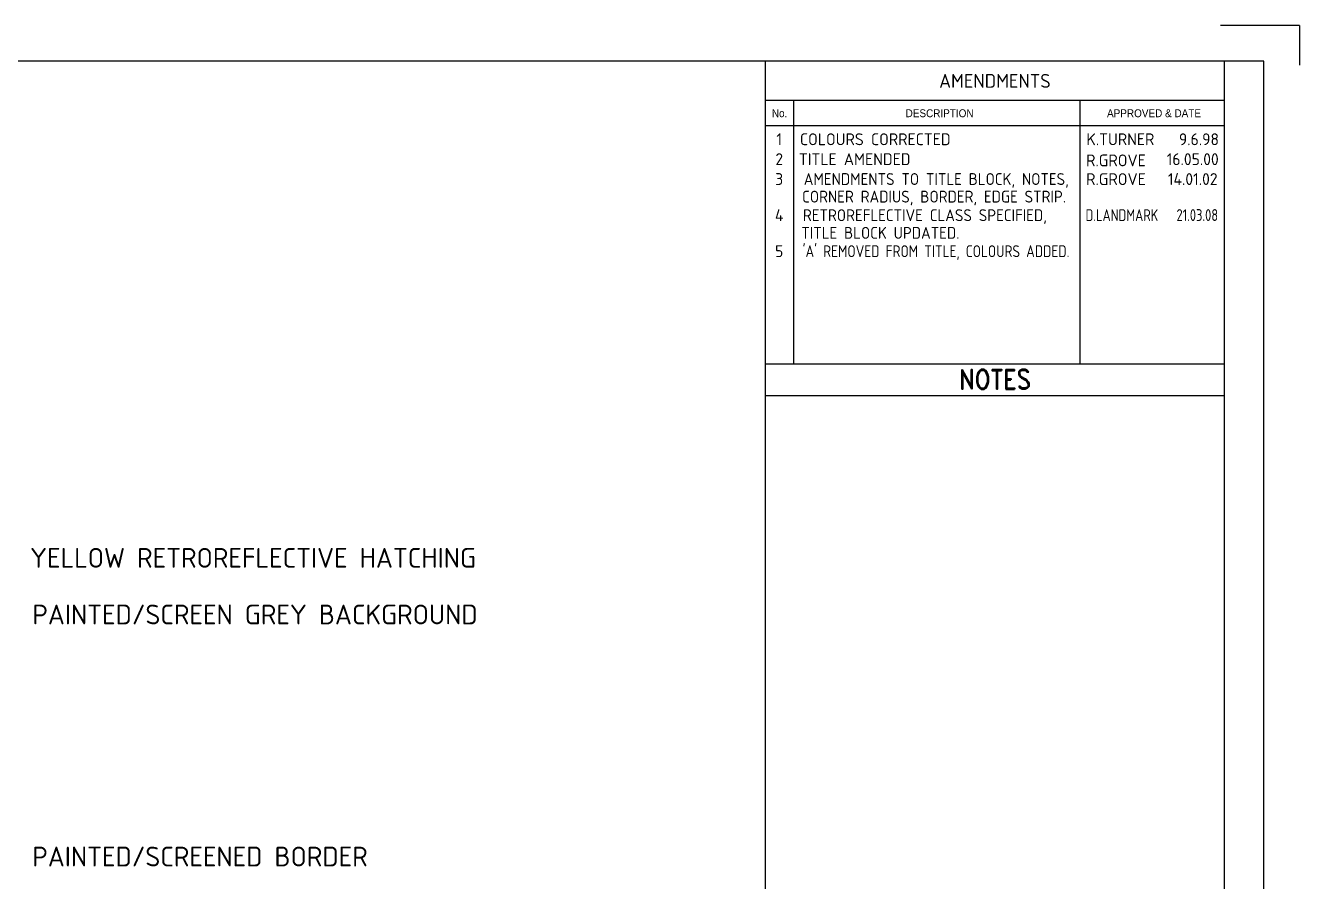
# Model space of a CAD drawing. Extents: x 0 to 1038, y -1303 to 297.
# Drawn here: x 259 to 420, y 188.8 to 297 of the extents above; entities that cross this region are included whole.
import ezdxf
from ezdxf.enums import TextEntityAlignment as Align

# ---------------------------------------------------------------- set-up
doc = ezdxf.new("R2010")
doc.units = 0
doc.layers.get('0').update_dxf_attribs({"linetype": 'CONTINUOUS'})
for name, color, linetype in [('T25', 1, 'CONTINUOUS'), ('TBLK18', 4, 'CONTINUOUS'), ('TBLK25', 1, 'CONTINUOUS'), ('TBLK35', 3, 'CONTINUOUS'), ('TBLK50', 7, 'CONTINUOUS')]:
    doc.layers.add(name, color=color, linetype=linetype)
doc.styles.add('HELVL', font='helvl', dxfattribs={"width": 0.8})
doc.styles.add('ISO', font='iso3098b.shx')
doc.styles.add('ROMAND', font='romand')

# ---------------------------------------------------------------- blocks, each defined once
blk = doc.blocks.new('A3BBLK')
at = {"layer": 'TBLK25'}
for q in [(410, 297), (420, 292)]:
    blk.add_line((420, 297), q, dxfattribs=at)
at = {"layer": 'TBLK50'}
for p, q in [((415.5, 292.5), (13, 292.5)), ((352.5, 4.5), (352.5, 292.5)), ((415.5, 4.5), (415.5, 292.5))]:
    blk.add_line(p, q, dxfattribs=at)
blk = doc.blocks.new('TBLK')
at = {"layer": 'TBLK25'}
for p, q in [((410.5, 287.5), (352.5, 287.5)), ((356.07, 254.19), (356.07, 287.5)), ((392.28, 254.19), (392.28, 287.5)), ((410.5, 284.3), (352.5, 284.3)), ((410.5, 254.19), (352.5, 254.19)), ((410.5, 250.19), (352.5, 250.19))]:
    blk.add_line(p, q, dxfattribs=at)
at = {"layer": 'TBLK35'}
blk.add_line((410.5, 57), (410.5, 292.5), dxfattribs=at)
blk.add_blockref('A3BBLK', (0, 0))
at = {"layer": 'TBLK18', "style": 'HELVL', "width": 0.9}
for s, p in [('No.', (354.29, 285.41)), ('DESCRIPTION', (374.51, 285.41)), ('APPROVED & DATE', (401.61, 285.41))]:
    blk.add_text(s, height=1, dxfattribs=at).set_placement(p, align=Align.CENTER)
at = {"layer": 'TBLK18', "style": 'ISO'}
blk.add_attdef('MR_DIRECTORATE', text='', height=1.5, dxfattribs=at).set_placement((381.5, 67.12), align=Align.CENTER)
for tag, p in [('STREET_NAME', (355.51, 61.1)), ('SUBURB_POSTCODE', (388.49, 61.1)), ('TELEPHONE_NO.', (368.31, 58.84)), ('FAX_NO.', (393.56, 58.84))]:
    blk.add_attdef(tag, p, '', height=1.5, dxfattribs=at)
at = {"layer": 'TBLK25', "style": 'ISO'}
blk.add_text('AMENDMENTS', height=1.75, dxfattribs=at).set_placement((381.5, 289.12), align=Align.CENTER)
at = {"layer": 'TBLK25', "style": 'ROMAND', "width": 0.85}
blk.add_text('NOTES', height=2.5, dxfattribs=at).set_placement((381.5, 251.03), align=Align.CENTER)
at = {"layer": 'TBLK25', "style": 'ISO'}
for tag, height, p in [('MR_BRANCH', 2, (381.5, 64.2)), ('ROAD_SECTION', 1.75, (384.5, 29.16)), ('SLK', 1.75, (384.5, 26.11)), ('CHAINAGE', 1.75, (384.5, 19.21)), ('DRG_TYPE_03', 1.75, (360.51, 11.5)), ('DRG_TYPE_02', 1.75, (360.51, 8.36)), ('DRG_TYPE_01', 1.75, (360.3, 5.42))]:
    blk.add_attdef(tag, text='', height=height, dxfattribs=at).set_placement(p, align=Align.CENTER)
for tag, p, height in [('FILE_NUMBER', (371.77, 53.24), 2.5), ('DESIGNED_/_DRAWN', (371.77, 48.49), 2), ('VERIFIED', (371.77, 43.49), 2), ('APPROVED', (371.77, 38.49), 2), ('LOCAL_AUTHORITY', (370.48, 16.73), 1.25)]:
    blk.add_attdef(tag, p, '', height=height, dxfattribs=at)
at = {"layer": 'TBLK35', "style": 'ISO', "width": 0.9}
for tag, p in [('ROAD_PROJECT&NUMBER', (384.5, 32.23)), ('DRAWING_DESCRIPTION', (384.5, 22.29))]:
    blk.add_attdef(tag, text='', height=2.5, dxfattribs=at).set_placement(p, align=Align.CENTER)
at = {"layer": 'TBLK50', "style": 'ISO'}
blk.add_attdef('DRG_NUMBER', (370.5, 6.02), '', height=5, dxfattribs=at)

msp = doc.modelspace()

# ---------------------------------------------------------------- block references
msp.add_blockref('TBLK', (0, 0))

# ---------------------------------------------------------------- texts
at = {"layer": 'T25', "color": 3, "style": 'ISO'}
for s, p in [('1', (354.24, 281.87)), ('COLOURS CORRECTED', (366.38, 281.87)), ('K.TURNER', (397.36, 281.87)), ('9.6.98', (407.29, 281.87)), ('2', (354.24, 279.35)), ('TITLE AMENDED', (363.78, 279.35)), ('R.GROVE', (396.8, 279.2)), ('16.05.00', (406.5, 279.35)), ('3', (354.24, 276.84)), ('R.GROVE', (396.8, 276.83)), ('14.01.02', (406.5, 276.84)), ('4', (354.24, 272.27)), ('5', (354.24, 267.72))]:
    msp.add_text(s, height=1.5, dxfattribs=at).set_placement(p, align=Align.CENTER)
for s, width, p in [('AMENDMENTS TO TITLE BLOCK, NOTES,', 0.95, (374.09, 276.84)), ('CORNER RADIUS, BORDER, EDGE STRIP.', 0.95, (373.81, 274.62)), ('RETROREFLECTIVE CLASS SPECIFIED,', 0.95, (372.65, 272.27)), ('D.LANDMARK', 0.8, (397.55, 272.28)), ('21.03.08', 0.8, (407.08, 272.29)), ('TITLE BLOCK UPDATED.', 0.95, (367.02, 270.04)), ("'A' REMOVED FROM TITLE, COLOURS ADDED.", 0.85, (374.06, 267.72))]:
    msp.add_text(s, height=1.5, dxfattribs=dict(at, width=width)).set_placement(p, align=Align.CENTER)
at = {"layer": 'T25', "style": 'ISO'}
for s, p in [('YELLOW RETROREFLECTIVE HATCHING', (259.56, 228.47)), ('PAINTED/SCREEN GREY BACKGROUND', (259.85, 221.31)), ('PAINTED/SCREENED BORDER', (259.84, 190.72))]:
    msp.add_text(s, height=2.5, dxfattribs=at).set_placement(p)

doc.saveas('drawing.dxf')
